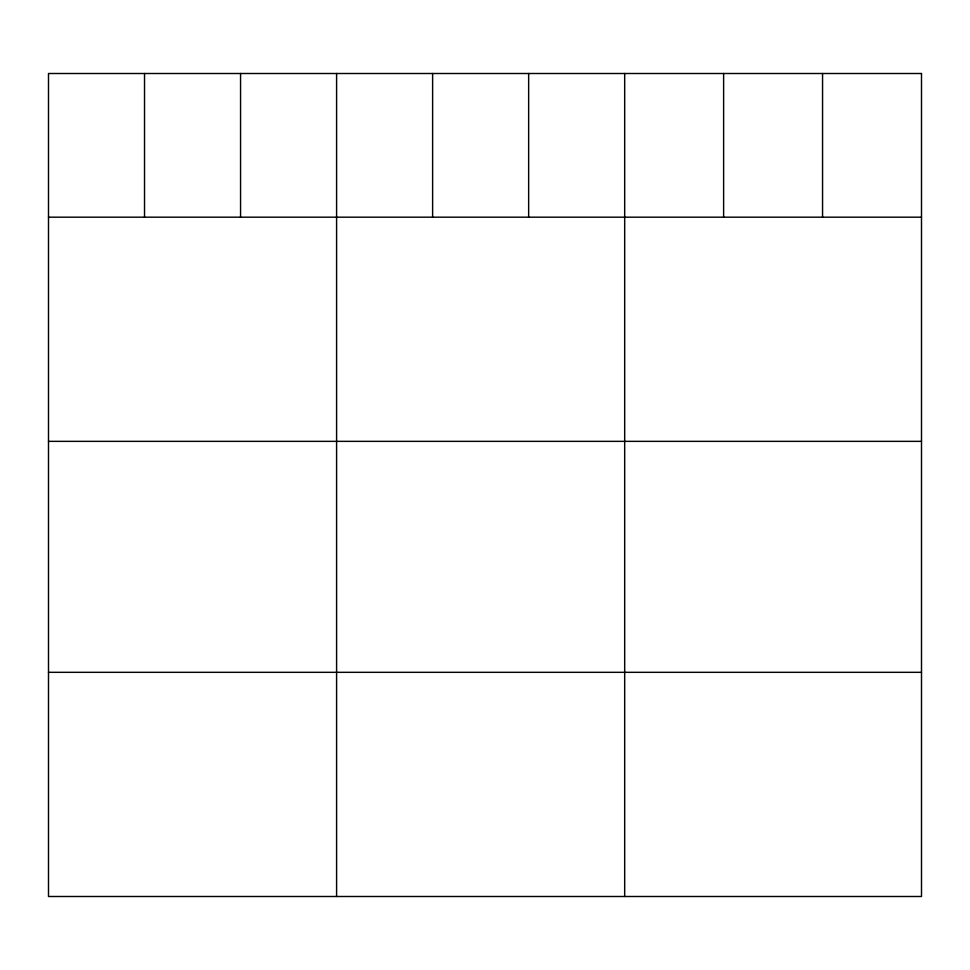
<?xml version="1.0" encoding="UTF-8"?>
<svg xmlns="http://www.w3.org/2000/svg" width="970" height="970" viewBox="0 0 970 970"><rect width="100%" height="100%" fill="white"/><g stroke="black" fill="none" stroke-linecap="round" stroke-linejoin="round"><path stroke-width="1.45" d="M48.5 217.183L921.5 217.183M48.5 441.35L921.5 441.35M48.5 672.319L921.5 672.319M822.56 73.502L822.56 217.183M723.62 73.502L723.62 217.183M624.68 73.502L624.68 896.498M528.65 73.502L528.65 217.183M432.62 73.502L432.62 217.183M336.59 73.502L336.59 896.498M240.56 73.502L240.56 217.183M144.53 73.502L144.53 217.183M921.5 73.502L48.5 73.502L48.5 896.498L921.5 896.498L921.5 73.502"/></g></svg>
